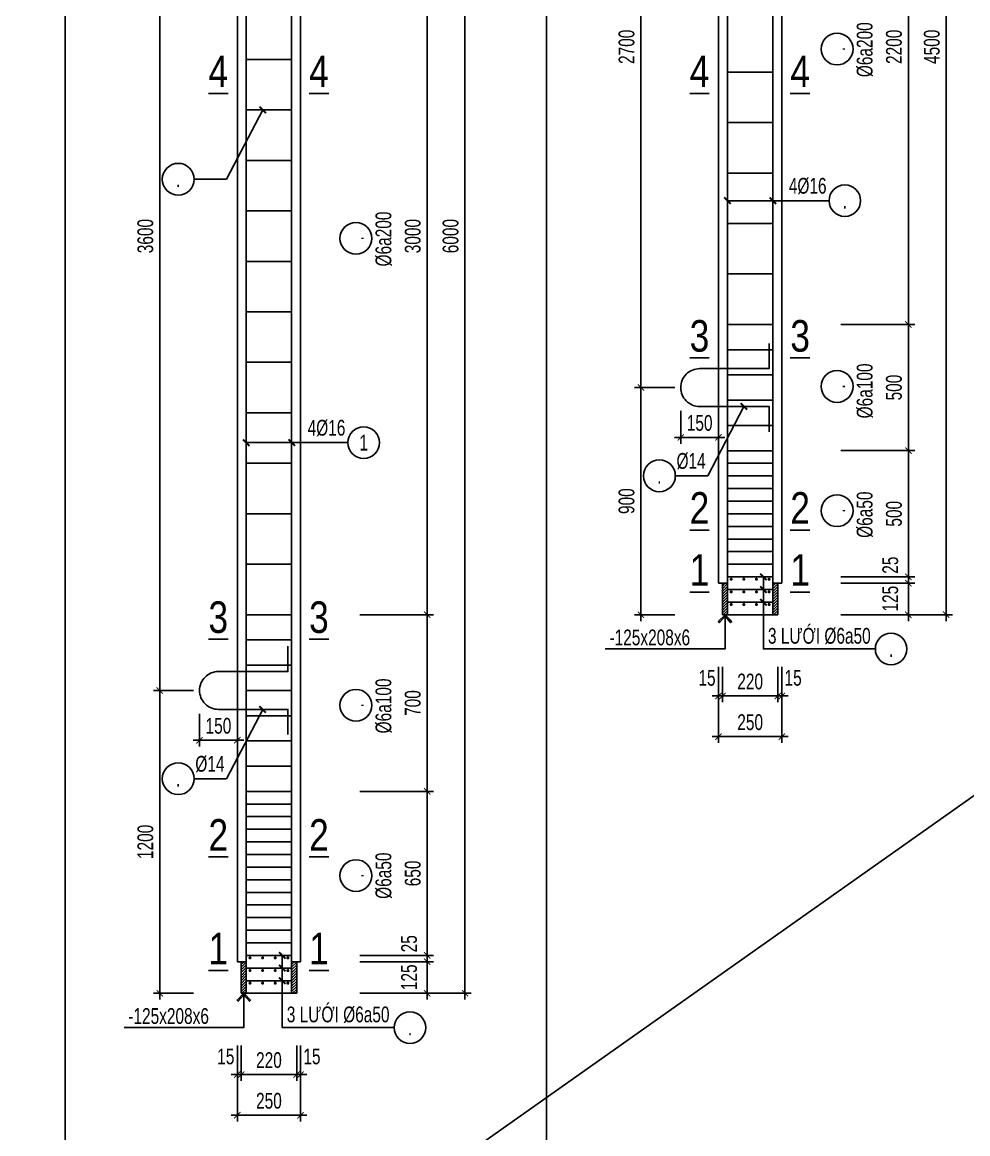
# Model space of a CAD drawing. Extents: x -24357 to 91799, y -17201 to -2351.
# Drawn here: x 8722 to 12468, y -10971 to -6567 of the extents above; entities that cross this region are included whole.
import ezdxf
from ezdxf.enums import TextEntityAlignment as Align

# ---------------------------------------------------------------- set-up
doc = ezdxf.new("R2010")
doc.units = 0
doc.header["$LTSCALE"] = 500
doc.header["$MEASUREMENT"] = 0
doc.header["$PDMODE"] = 3
doc.layers.get('0').update_dxf_attribs({"linetype": 'CONTINUOUS'})
doc.layers.get('DEFPOINTS').update_dxf_attribs({"linetype": 'CONTINUOUS'})
for name, color, linetype in [('CDC.02.DIM', 1, 'CONTINUOUS'), ('CDC.03.BORDER', 3, 'CONTINUOUS'), ('CDC.05.STEEL', 4, 'CONTINUOUS'), ('CDC.06.TEXT', 2, 'CONTINUOUS'), ('CDC.10.HATCH', 251, 'CONTINUOUS'), ('CDC.11.NOTE', 8, 'CONTINUOUS'), ('CDC.15.NOPLOT', 87, 'CONTINUOUS')]:
    doc.layers.add(name, color=color, linetype=linetype)
doc.layers.add('KCS_Plotter', color=11, linetype='CONTINUOUS', plot=False)
doc.styles.add('ARIAL', font='arial.ttf', dxfattribs={"width": 0.7})
doc.dimstyles.new('DIM25', dxfattribs={"dimscale": 25, "dimtxt": 2.5, "dimasz": 1, "dimexe": 1, "dimexo": 0, "dimgap": 1, "dimtad": 1, "dimdec": 0, "dimzin": 0, "dimdsep": 46, "dimtxsty": 'ARIAL', "dimblk": 'ARCHTICK', "dimcen": 0, "dimdle": 1, "dimclrd": 1, "dimclre": 1, "dimclrt": 2, "dimadec": 0, "dimazin": 0, "dimtfac": 1, "dimtdec": 0, "dimtix": 1, "dimtmove": 2, "dimatfit": 3, "dimldrblk": 'ARCHTICK', "dimfxl": 1, "dimtolj": 1, "dimtzin": 0, "dimarcsym": 0})

# ---------------------------------------------------------------- blocks, each defined once
blk = doc.blocks.new('_ArchTick')
at = {"color": 0, "linetype": 'ByBlock', "const_width": 0.15}
blk.add_lwpolyline([(-0.5, -0.5), (0.5, 0.5)], dxfattribs=at)
blk = doc.blocks.new('*D131')
at = {"layer": 'CDC.02.DIM', "color": 1, "lineweight": -2, "transparency": 16777216}
for p, q in [((10059.2, -10289.2), (10351.4, -10289.2)), ((10326.4, -10264.2), (10326.4, -10439.2)), ((10059.2, -10414.2), (10351.4, -10414.2))]:
    blk.add_line(p, q, dxfattribs=at)
at = {"layer": 'DEFPOINTS', "color": 0, "transparency": 16777216}
for p in [(10059.2, -10289.2), (10059.2, -10414.2), (10326.4, -10414.2)]:
    blk.add_point(p, dxfattribs=at)
at = {"layer": 'CDC.02.DIM', "color": 1, "lineweight": -2, "transparency": 16777216, "xscale": 25, "yscale": 25, "zscale": 25}
for p, rotation in [((10326.4, -10289.2), 90), ((10326.4, -10414.2), 270)]:
    blk.add_blockref('_ArchTick', p, dxfattribs=dict(at, rotation=rotation))
at = {"layer": 'CDC.02.DIM', "color": 2, "transparency": 16777216, "insert": (10254.9, -10350.7), "char_height": 62.5, "attachment_point": 5, "rotation": 90, "style": 'ARIAL'}
blk.add_mtext('\\A1;125', dxfattribs=at)
blk = doc.blocks.new('*D132')
at = {"layer": 'CDC.02.DIM', "color": 1, "lineweight": -2, "transparency": 16777216}
for p, q in [((10326.4, -5889.2), (10326.4, -8939.2)), ((10059.2, -5914.2), (10351.4, -5914.2)), ((10059.2, -8914.2), (10351.4, -8914.2))]:
    blk.add_line(p, q, dxfattribs=at)
at = {"layer": 'DEFPOINTS', "color": 0, "transparency": 16777216}
for p in [(10059.2, -5914.2), (10059.2, -8914.2), (10326.4, -8914.2)]:
    blk.add_point(p, dxfattribs=at)
at = {"layer": 'CDC.02.DIM', "color": 1, "lineweight": -2, "transparency": 16777216, "xscale": 25, "yscale": 25, "zscale": 25}
for p, rotation in [((10326.4, -5914.2), 90), ((10326.4, -8914.2), 270)]:
    blk.add_blockref('_ArchTick', p, dxfattribs=dict(at, rotation=rotation))
at = {"layer": 'CDC.02.DIM', "color": 2, "transparency": 16777216, "insert": (10269.5, -7414.2), "char_height": 62.5, "attachment_point": 5, "rotation": 90, "style": 'ARIAL'}
blk.add_mtext('\\A1;3000', dxfattribs=at)
blk = doc.blocks.new('*D133')
at = {"layer": 'CDC.02.DIM', "color": 1, "lineweight": -2, "transparency": 16777216}
for p, q in [((10476.3, -4389.2), (10476.3, -10439.2)), ((10059.2, -4414.2), (10501.3, -4414.2)), ((10059.2, -10414.2), (10501.3, -10414.2))]:
    blk.add_line(p, q, dxfattribs=at)
at = {"layer": 'DEFPOINTS', "color": 0, "transparency": 16777216}
for p in [(10059.2, -4414.2), (10059.2, -10414.2), (10476.3, -10414.2)]:
    blk.add_point(p, dxfattribs=at)
at = {"layer": 'CDC.02.DIM', "color": 1, "lineweight": -2, "transparency": 16777216, "xscale": 25, "yscale": 25, "zscale": 25}
for p, rotation in [((10476.3, -4414.2), 90), ((10476.3, -10414.2), 270)]:
    blk.add_blockref('_ArchTick', p, dxfattribs=dict(at, rotation=rotation))
at = {"layer": 'CDC.02.DIM', "color": 2, "transparency": 16777216, "insert": (10419.4, -7414.2), "char_height": 62.5, "attachment_point": 5, "rotation": 90, "style": 'ARIAL'}
blk.add_mtext('\\A1;6000', dxfattribs=at)
blk = doc.blocks.new('*D134')
at = {"layer": 'CDC.02.DIM', "color": 1, "lineweight": -2, "transparency": 16777216}
for p, q in [((9574.6, -10620.3), (9574.6, -10761.1)), ((9589.6, -10620.3), (9589.6, -10761.1)), ((9574.6, -10736.1), (9549.6, -10736.1)), ((9574.6, -10736.1), (9589.6, -10736.1)), ((9589.6, -10736.1), (9614.6, -10736.1))]:
    blk.add_line(p, q, dxfattribs=at)
at = {"layer": 'DEFPOINTS', "color": 0, "transparency": 16777216}
for p in [(9574.6, -10620.3), (9589.6, -10620.3), (9589.6, -10736.1)]:
    blk.add_point(p, dxfattribs=at)
at = {"layer": 'CDC.02.DIM', "color": 1, "lineweight": -2, "transparency": 16777216, "xscale": 25, "yscale": 25, "zscale": 25}
blk.add_blockref('_ArchTick', (9574.6, -10736.1), dxfattribs=at)
at = {"layer": 'CDC.02.DIM', "color": 1, "lineweight": -2, "transparency": 16777216, "xscale": 25, "yscale": 25, "zscale": 25, "rotation": 180}
blk.add_blockref('_ArchTick', (9589.6, -10736.1), dxfattribs=at)
at = {"layer": 'CDC.02.DIM', "color": 2, "transparency": 16777216, "insert": (9528.8, -10664.6), "char_height": 62.5, "attachment_point": 5, "style": 'ARIAL'}
blk.add_mtext('\\A1;15', dxfattribs=at)
blk = doc.blocks.new('*D135')
at = {"layer": 'CDC.02.DIM', "color": 1, "lineweight": -2, "transparency": 16777216}
for p, q in [((9589.6, -10620.3), (9589.6, -10761.1)), ((9809.6, -10620.3), (9809.6, -10761.1)), ((9564.6, -10736.1), (9834.6, -10736.1))]:
    blk.add_line(p, q, dxfattribs=at)
at = {"layer": 'DEFPOINTS', "color": 0, "transparency": 16777216}
for p in [(9589.6, -10620.3), (9809.6, -10620.3), (9809.6, -10736.1)]:
    blk.add_point(p, dxfattribs=at)
at = {"layer": 'CDC.02.DIM', "color": 1, "lineweight": -2, "transparency": 16777216, "xscale": 25, "yscale": 25, "zscale": 25, "rotation": 180}
blk.add_blockref('_ArchTick', (9589.6, -10736.1), dxfattribs=at)
at = {"layer": 'CDC.02.DIM', "color": 1, "lineweight": -2, "transparency": 16777216, "xscale": 25, "yscale": 25, "zscale": 25}
blk.add_blockref('_ArchTick', (9809.6, -10736.1), dxfattribs=at)
at = {"layer": 'CDC.02.DIM', "color": 2, "transparency": 16777216, "insert": (9699.6, -10679.2), "char_height": 62.5, "attachment_point": 5, "style": 'ARIAL'}
blk.add_mtext('\\A1;220', dxfattribs=at)
blk = doc.blocks.new('*D136')
at = {"layer": 'CDC.02.DIM', "color": 1, "lineweight": -2, "transparency": 16777216}
for p, q in [((9809.6, -10620.3), (9809.6, -10761.1)), ((9824.6, -10620.3), (9824.6, -10761.1)), ((9809.6, -10736.1), (9784.6, -10736.1)), ((9809.6, -10736.1), (9824.6, -10736.1)), ((9824.6, -10736.1), (9849.6, -10736.1))]:
    blk.add_line(p, q, dxfattribs=at)
at = {"layer": 'DEFPOINTS', "color": 0, "transparency": 16777216}
for p in [(9809.6, -10620.3), (9824.6, -10620.3), (9824.6, -10736.1)]:
    blk.add_point(p, dxfattribs=at)
at = {"layer": 'CDC.02.DIM', "color": 1, "lineweight": -2, "transparency": 16777216, "xscale": 25, "yscale": 25, "zscale": 25}
blk.add_blockref('_ArchTick', (9809.6, -10736.1), dxfattribs=at)
at = {"layer": 'CDC.02.DIM', "color": 1, "lineweight": -2, "transparency": 16777216, "xscale": 25, "yscale": 25, "zscale": 25, "rotation": 180}
blk.add_blockref('_ArchTick', (9824.6, -10736.1), dxfattribs=at)
at = {"layer": 'CDC.02.DIM', "color": 2, "transparency": 16777216, "insert": (9869.9, -10664.6), "char_height": 62.5, "attachment_point": 5, "style": 'ARIAL'}
blk.add_mtext('\\A1;15', dxfattribs=at)
blk = doc.blocks.new('*D137')
at = {"layer": 'CDC.02.DIM', "color": 1, "lineweight": -2, "transparency": 16777216}
for p, q in [((9574.6, -10620.3), (9574.6, -10922.3)), ((9824.6, -10620.3), (9824.6, -10922.3)), ((9549.6, -10897.3), (9849.6, -10897.3))]:
    blk.add_line(p, q, dxfattribs=at)
at = {"layer": 'DEFPOINTS', "color": 0, "transparency": 16777216}
for p in [(9574.6, -10620.3), (9824.6, -10620.3), (9824.6, -10897.3)]:
    blk.add_point(p, dxfattribs=at)
at = {"layer": 'CDC.02.DIM', "color": 1, "lineweight": -2, "transparency": 16777216, "xscale": 25, "yscale": 25, "zscale": 25, "rotation": 180}
blk.add_blockref('_ArchTick', (9574.6, -10897.3), dxfattribs=at)
at = {"layer": 'CDC.02.DIM', "color": 1, "lineweight": -2, "transparency": 16777216, "xscale": 25, "yscale": 25, "zscale": 25}
blk.add_blockref('_ArchTick', (9824.6, -10897.3), dxfattribs=at)
at = {"layer": 'CDC.02.DIM', "color": 2, "transparency": 16777216, "insert": (9699.6, -10840.3), "char_height": 62.5, "attachment_point": 5, "style": 'ARIAL'}
blk.add_mtext('\\A1;250', dxfattribs=at)
blk = doc.blocks.new('*D139')
at = {"layer": 'CDC.02.DIM', "color": 1, "lineweight": -2, "transparency": 16777216}
for p, q in [((9267.1, -5589.2), (9267.1, -9239.2)), ((9401.3, -5614.2), (9242.1, -5614.2)), ((9401.3, -9214.2), (9242.1, -9214.2))]:
    blk.add_line(p, q, dxfattribs=at)
at = {"layer": 'DEFPOINTS', "color": 0, "transparency": 16777216}
for p in [(9401.3, -5614.2), (9267.1, -9214.2), (9401.3, -9214.2)]:
    blk.add_point(p, dxfattribs=at)
at = {"layer": 'CDC.02.DIM', "color": 1, "lineweight": -2, "transparency": 16777216, "xscale": 25, "yscale": 25, "zscale": 25}
for p, rotation in [((9267.1, -5614.2), 90), ((9267.1, -9214.2), 270)]:
    blk.add_blockref('_ArchTick', p, dxfattribs=dict(at, rotation=rotation))
at = {"layer": 'CDC.02.DIM', "color": 2, "transparency": 16777216, "insert": (9210.2, -7414.2), "char_height": 62.5, "attachment_point": 5, "rotation": 90, "style": 'ARIAL'}
blk.add_mtext('\\A1;3600', dxfattribs=at)
blk = doc.blocks.new('*D140')
at = {"layer": 'CDC.02.DIM', "color": 1, "lineweight": -2, "transparency": 16777216}
for p, q in [((9267.1, -9189.2), (9267.1, -10439.2)), ((9401.3, -9214.2), (9242.1, -9214.2)), ((9401.3, -10414.2), (9242.1, -10414.2))]:
    blk.add_line(p, q, dxfattribs=at)
at = {"layer": 'DEFPOINTS', "color": 0, "transparency": 16777216}
for p in [(9401.3, -9214.2), (9267.1, -10414.2), (9401.3, -10414.2)]:
    blk.add_point(p, dxfattribs=at)
at = {"layer": 'CDC.02.DIM', "color": 1, "lineweight": -2, "transparency": 16777216, "xscale": 25, "yscale": 25, "zscale": 25}
for p, rotation in [((9267.1, -9214.2), 90), ((9267.1, -10414.2), 270)]:
    blk.add_blockref('_ArchTick', p, dxfattribs=dict(at, rotation=rotation))
at = {"layer": 'CDC.02.DIM', "color": 2, "transparency": 16777216, "insert": (9210.2, -9814.2), "char_height": 62.5, "attachment_point": 5, "rotation": 90, "style": 'ARIAL'}
blk.add_mtext('\\A1;1200', dxfattribs=at)
blk = doc.blocks.new('*D141')
at = {"layer": 'CDC.02.DIM', "color": 1, "lineweight": -2, "transparency": 16777216}
for p, q in [((10326.4, -10289.2), (10326.4, -9589.2)), ((10059.2, -9614.2), (10351.4, -9614.2)), ((10059.2, -10264.2), (10351.4, -10264.2))]:
    blk.add_line(p, q, dxfattribs=at)
at = {"layer": 'DEFPOINTS', "color": 0, "transparency": 16777216}
for p in [(10059.2, -9614.2), (10326.4, -9614.2), (10059.2, -10264.2)]:
    blk.add_point(p, dxfattribs=at)
at = {"layer": 'CDC.02.DIM', "color": 1, "lineweight": -2, "transparency": 16777216, "xscale": 25, "yscale": 25, "zscale": 25}
for p, rotation in [((10326.4, -9614.2), 90), ((10326.4, -10264.2), 270)]:
    blk.add_blockref('_ArchTick', p, dxfattribs=dict(at, rotation=rotation))
at = {"layer": 'CDC.02.DIM', "color": 2, "transparency": 16777216, "insert": (10269.5, -9939.2), "char_height": 62.5, "attachment_point": 5, "rotation": 90, "style": 'ARIAL'}
blk.add_mtext('\\A1;650', dxfattribs=at)
blk = doc.blocks.new('*D142')
at = {"layer": 'CDC.02.DIM', "color": 1, "lineweight": -2, "transparency": 16777216}
for p, q in [((10326.4, -9639.2), (10326.4, -8889.2)), ((10059.2, -8914.2), (10351.4, -8914.2)), ((10059.2, -9614.2), (10351.4, -9614.2))]:
    blk.add_line(p, q, dxfattribs=at)
at = {"layer": 'DEFPOINTS', "color": 0, "transparency": 16777216}
for p in [(10059.2, -8914.2), (10326.4, -8914.2), (10059.2, -9614.2)]:
    blk.add_point(p, dxfattribs=at)
at = {"layer": 'CDC.02.DIM', "color": 1, "lineweight": -2, "transparency": 16777216, "xscale": 25, "yscale": 25, "zscale": 25}
for p, rotation in [((10326.4, -8914.2), 90), ((10326.4, -9614.2), 270)]:
    blk.add_blockref('_ArchTick', p, dxfattribs=dict(at, rotation=rotation))
at = {"layer": 'CDC.02.DIM', "color": 2, "transparency": 16777216, "insert": (10269.5, -9264.2), "char_height": 62.5, "attachment_point": 5, "rotation": 90, "style": 'ARIAL'}
blk.add_mtext('\\A1;700', dxfattribs=at)
blk = doc.blocks.new('*D143')
at = {"layer": 'CDC.02.DIM', "color": 1, "lineweight": -2, "transparency": 16777216}
for p, q in [((10326.4, -10264.2), (10326.4, -10239.2)), ((10059.2, -10264.2), (10351.4, -10264.2)), ((10059.2, -10289.2), (10351.4, -10289.2)), ((10326.4, -10289.2), (10326.4, -10264.2)), ((10326.4, -10289.2), (10326.4, -10314.2))]:
    blk.add_line(p, q, dxfattribs=at)
at = {"layer": 'DEFPOINTS', "color": 0, "transparency": 16777216}
for p in [(10059.2, -10264.2), (10059.2, -10289.2), (10326.4, -10264.2)]:
    blk.add_point(p, dxfattribs=at)
at = {"layer": 'CDC.02.DIM', "color": 1, "lineweight": -2, "transparency": 16777216, "xscale": 25, "yscale": 25, "zscale": 25}
for p, rotation in [((10326.4, -10264.2), 270), ((10326.4, -10289.2), 90)]:
    blk.add_blockref('_ArchTick', p, dxfattribs=dict(at, rotation=rotation))
at = {"layer": 'CDC.02.DIM', "color": 2, "transparency": 16777216, "insert": (10254.9, -10217.9), "char_height": 62.5, "attachment_point": 5, "rotation": 90, "style": 'ARIAL'}
blk.add_mtext('\\A1;25', dxfattribs=at)
blk = doc.blocks.new('*D161')
at = {"layer": 'CDC.02.DIM', "color": 1, "lineweight": -2, "transparency": 16777216}
for p, q in [((11965.4, -8789.2), (12257.7, -8789.2)), ((12232.7, -8764.2), (12232.7, -8939.2)), ((11965.4, -8914.2), (12257.7, -8914.2))]:
    blk.add_line(p, q, dxfattribs=at)
at = {"layer": 'DEFPOINTS', "color": 0, "transparency": 16777216}
for p in [(11965.4, -8789.2), (11965.4, -8914.2), (12232.7, -8914.2)]:
    blk.add_point(p, dxfattribs=at)
at = {"layer": 'CDC.02.DIM', "color": 1, "lineweight": -2, "transparency": 16777216, "xscale": 25, "yscale": 25, "zscale": 25}
for p, rotation in [((12232.7, -8789.2), 90), ((12232.7, -8914.2), 270)]:
    blk.add_blockref('_ArchTick', p, dxfattribs=dict(at, rotation=rotation))
at = {"layer": 'CDC.02.DIM', "color": 2, "transparency": 16777216, "insert": (12161.2, -8850.7), "char_height": 62.5, "attachment_point": 5, "rotation": 90, "style": 'ARIAL'}
blk.add_mtext('\\A1;125', dxfattribs=at)
blk = doc.blocks.new('*D162')
at = {"layer": 'CDC.02.DIM', "color": 1, "lineweight": -2, "transparency": 16777216}
for p, q in [((12232.7, -5539.2), (12232.7, -7789.2)), ((11965.4, -5564.2), (12257.7, -5564.2)), ((11965.4, -7764.2), (12257.7, -7764.2))]:
    blk.add_line(p, q, dxfattribs=at)
at = {"layer": 'DEFPOINTS', "color": 0, "transparency": 16777216}
for p in [(11965.4, -5564.2), (11965.4, -7764.2), (12232.7, -7764.2)]:
    blk.add_point(p, dxfattribs=at)
at = {"layer": 'CDC.02.DIM', "color": 1, "lineweight": -2, "transparency": 16777216, "xscale": 25, "yscale": 25, "zscale": 25}
for p, rotation in [((12232.7, -5564.2), 90), ((12232.7, -7764.2), 270)]:
    blk.add_blockref('_ArchTick', p, dxfattribs=dict(at, rotation=rotation))
at = {"layer": 'CDC.02.DIM', "color": 2, "transparency": 16777216, "insert": (12175.7, -6664.2), "char_height": 62.5, "attachment_point": 5, "rotation": 90, "style": 'ARIAL'}
blk.add_mtext('\\A1;2200', dxfattribs=at)
blk = doc.blocks.new('*D163')
at = {"layer": 'CDC.02.DIM', "color": 1, "lineweight": -2, "transparency": 16777216}
for p, q in [((12382.6, -4389.2), (12382.6, -8939.2)), ((11965.4, -4414.2), (12407.6, -4414.2)), ((11965.4, -8914.2), (12407.6, -8914.2))]:
    blk.add_line(p, q, dxfattribs=at)
at = {"layer": 'DEFPOINTS', "color": 0, "transparency": 16777216}
for p in [(11965.4, -4414.2), (11965.4, -8914.2), (12382.6, -8914.2)]:
    blk.add_point(p, dxfattribs=at)
at = {"layer": 'CDC.02.DIM', "color": 1, "lineweight": -2, "transparency": 16777216, "xscale": 25, "yscale": 25, "zscale": 25}
for p, rotation in [((12382.6, -4414.2), 90), ((12382.6, -8914.2), 270)]:
    blk.add_blockref('_ArchTick', p, dxfattribs=dict(at, rotation=rotation))
at = {"layer": 'CDC.02.DIM', "color": 2, "transparency": 16777216, "insert": (12325.7, -6664.2), "char_height": 62.5, "attachment_point": 5, "rotation": 90, "style": 'ARIAL'}
blk.add_mtext('\\A1;4500', dxfattribs=at)
blk = doc.blocks.new('*D164')
at = {"layer": 'CDC.02.DIM', "color": 1, "lineweight": -2, "transparency": 16777216}
for p, q in [((11480.9, -9120.3), (11480.9, -9261.1)), ((11495.9, -9120.3), (11495.9, -9261.1)), ((11480.9, -9236.1), (11455.9, -9236.1)), ((11480.9, -9236.1), (11495.9, -9236.1)), ((11495.9, -9236.1), (11520.9, -9236.1))]:
    blk.add_line(p, q, dxfattribs=at)
at = {"layer": 'DEFPOINTS', "color": 0, "transparency": 16777216}
for p in [(11480.9, -9120.3), (11495.9, -9120.3), (11495.9, -9236.1)]:
    blk.add_point(p, dxfattribs=at)
at = {"layer": 'CDC.02.DIM', "color": 1, "lineweight": -2, "transparency": 16777216, "xscale": 25, "yscale": 25, "zscale": 25}
blk.add_blockref('_ArchTick', (11480.9, -9236.1), dxfattribs=at)
at = {"layer": 'CDC.02.DIM', "color": 1, "lineweight": -2, "transparency": 16777216, "xscale": 25, "yscale": 25, "zscale": 25, "rotation": 180}
blk.add_blockref('_ArchTick', (11495.9, -9236.1), dxfattribs=at)
at = {"layer": 'CDC.02.DIM', "color": 2, "transparency": 16777216, "insert": (11435, -9164.6), "char_height": 62.5, "attachment_point": 5, "style": 'ARIAL'}
blk.add_mtext('\\A1;15', dxfattribs=at)
blk = doc.blocks.new('*D165')
at = {"layer": 'CDC.02.DIM', "color": 1, "lineweight": -2, "transparency": 16777216}
for p, q in [((11495.9, -9120.3), (11495.9, -9261.1)), ((11715.9, -9120.3), (11715.9, -9261.1)), ((11470.9, -9236.1), (11740.9, -9236.1))]:
    blk.add_line(p, q, dxfattribs=at)
at = {"layer": 'DEFPOINTS', "color": 0, "transparency": 16777216}
for p in [(11495.9, -9120.3), (11715.9, -9120.3), (11715.9, -9236.1)]:
    blk.add_point(p, dxfattribs=at)
at = {"layer": 'CDC.02.DIM', "color": 1, "lineweight": -2, "transparency": 16777216, "xscale": 25, "yscale": 25, "zscale": 25, "rotation": 180}
blk.add_blockref('_ArchTick', (11495.9, -9236.1), dxfattribs=at)
at = {"layer": 'CDC.02.DIM', "color": 1, "lineweight": -2, "transparency": 16777216, "xscale": 25, "yscale": 25, "zscale": 25}
blk.add_blockref('_ArchTick', (11715.9, -9236.1), dxfattribs=at)
at = {"layer": 'CDC.02.DIM', "color": 2, "transparency": 16777216, "insert": (11605.9, -9179.2), "char_height": 62.5, "attachment_point": 5, "style": 'ARIAL'}
blk.add_mtext('\\A1;220', dxfattribs=at)
blk = doc.blocks.new('*D166')
at = {"layer": 'CDC.02.DIM', "color": 1, "lineweight": -2, "transparency": 16777216}
for p, q in [((11715.9, -9120.3), (11715.9, -9261.1)), ((11730.9, -9120.3), (11730.9, -9261.1)), ((11715.9, -9236.1), (11690.9, -9236.1)), ((11715.9, -9236.1), (11730.9, -9236.1)), ((11730.9, -9236.1), (11755.9, -9236.1))]:
    blk.add_line(p, q, dxfattribs=at)
at = {"layer": 'DEFPOINTS', "color": 0, "transparency": 16777216}
for p in [(11715.9, -9120.3), (11730.9, -9120.3), (11730.9, -9236.1)]:
    blk.add_point(p, dxfattribs=at)
at = {"layer": 'CDC.02.DIM', "color": 1, "lineweight": -2, "transparency": 16777216, "xscale": 25, "yscale": 25, "zscale": 25}
blk.add_blockref('_ArchTick', (11715.9, -9236.1), dxfattribs=at)
at = {"layer": 'CDC.02.DIM', "color": 1, "lineweight": -2, "transparency": 16777216, "xscale": 25, "yscale": 25, "zscale": 25, "rotation": 180}
blk.add_blockref('_ArchTick', (11730.9, -9236.1), dxfattribs=at)
at = {"layer": 'CDC.02.DIM', "color": 2, "transparency": 16777216, "insert": (11776.1, -9164.6), "char_height": 62.5, "attachment_point": 5, "style": 'ARIAL'}
blk.add_mtext('\\A1;15', dxfattribs=at)
blk = doc.blocks.new('*D167')
at = {"layer": 'CDC.02.DIM', "color": 1, "lineweight": -2, "transparency": 16777216}
for p, q in [((11480.9, -9120.3), (11480.9, -9422.3)), ((11730.9, -9120.3), (11730.9, -9422.3)), ((11455.9, -9397.3), (11755.9, -9397.3))]:
    blk.add_line(p, q, dxfattribs=at)
at = {"layer": 'DEFPOINTS', "color": 0, "transparency": 16777216}
for p in [(11480.9, -9120.3), (11730.9, -9120.3), (11730.9, -9397.3)]:
    blk.add_point(p, dxfattribs=at)
at = {"layer": 'CDC.02.DIM', "color": 1, "lineweight": -2, "transparency": 16777216, "xscale": 25, "yscale": 25, "zscale": 25, "rotation": 180}
blk.add_blockref('_ArchTick', (11480.9, -9397.3), dxfattribs=at)
at = {"layer": 'CDC.02.DIM', "color": 1, "lineweight": -2, "transparency": 16777216, "xscale": 25, "yscale": 25, "zscale": 25}
blk.add_blockref('_ArchTick', (11730.9, -9397.3), dxfattribs=at)
at = {"layer": 'CDC.02.DIM', "color": 2, "transparency": 16777216, "insert": (11605.9, -9340.3), "char_height": 62.5, "attachment_point": 5, "style": 'ARIAL'}
blk.add_mtext('\\A1;250', dxfattribs=at)
blk = doc.blocks.new('*D169')
at = {"layer": 'CDC.02.DIM', "color": 1, "lineweight": -2, "transparency": 16777216}
for p, q in [((11307.5, -5314.2), (11148.3, -5314.2)), ((11173.3, -5289.2), (11173.3, -8039.2)), ((11307.5, -8014.2), (11148.3, -8014.2))]:
    blk.add_line(p, q, dxfattribs=at)
at = {"layer": 'DEFPOINTS', "color": 0, "transparency": 16777216}
for p in [(11307.5, -5314.2), (11173.3, -8014.2), (11307.5, -8014.2)]:
    blk.add_point(p, dxfattribs=at)
at = {"layer": 'CDC.02.DIM', "color": 1, "lineweight": -2, "transparency": 16777216, "xscale": 25, "yscale": 25, "zscale": 25}
for p, rotation in [((11173.3, -5314.2), 90), ((11173.3, -8014.2), 270)]:
    blk.add_blockref('_ArchTick', p, dxfattribs=dict(at, rotation=rotation))
at = {"layer": 'CDC.02.DIM', "color": 2, "transparency": 16777216, "insert": (11116.4, -6664.2), "char_height": 62.5, "attachment_point": 5, "rotation": 90, "style": 'ARIAL'}
blk.add_mtext('\\A1;2700', dxfattribs=at)
blk = doc.blocks.new('*D170')
at = {"layer": 'CDC.02.DIM', "color": 1, "lineweight": -2, "transparency": 16777216}
for p, q in [((11307.5, -8014.2), (11148.3, -8014.2)), ((11173.3, -7989.2), (11173.3, -8939.2)), ((11307.5, -8914.2), (11148.3, -8914.2))]:
    blk.add_line(p, q, dxfattribs=at)
at = {"layer": 'DEFPOINTS', "color": 0, "transparency": 16777216}
for p in [(11307.5, -8014.2), (11173.3, -8914.2), (11307.5, -8914.2)]:
    blk.add_point(p, dxfattribs=at)
at = {"layer": 'CDC.02.DIM', "color": 1, "lineweight": -2, "transparency": 16777216, "xscale": 25, "yscale": 25, "zscale": 25}
for p, rotation in [((11173.3, -8014.2), 90), ((11173.3, -8914.2), 270)]:
    blk.add_blockref('_ArchTick', p, dxfattribs=dict(at, rotation=rotation))
at = {"layer": 'CDC.02.DIM', "color": 2, "transparency": 16777216, "insert": (11116.4, -8464.2), "char_height": 62.5, "attachment_point": 5, "rotation": 90, "style": 'ARIAL'}
blk.add_mtext('\\A1;900', dxfattribs=at)
blk = doc.blocks.new('*D156')
at = {"layer": 'CDC.02.DIM', "color": 1, "lineweight": -2, "transparency": 16777216}
for p, q in [((12232.7, -8764.2), (12232.7, -8739.2)), ((11965.4, -8764.2), (12257.7, -8764.2)), ((11965.4, -8789.2), (12257.7, -8789.2)), ((12232.7, -8789.2), (12232.7, -8764.2)), ((12232.7, -8789.2), (12232.7, -8814.2))]:
    blk.add_line(p, q, dxfattribs=at)
at = {"layer": 'DEFPOINTS', "color": 0, "transparency": 16777216}
for p in [(11965.4, -8764.2), (11965.4, -8789.2), (12232.7, -8764.2)]:
    blk.add_point(p, dxfattribs=at)
at = {"layer": 'CDC.02.DIM', "color": 1, "lineweight": -2, "transparency": 16777216, "xscale": 25, "yscale": 25, "zscale": 25}
for p, rotation in [((12232.7, -8764.2), 270), ((12232.7, -8789.2), 90)]:
    blk.add_blockref('_ArchTick', p, dxfattribs=dict(at, rotation=rotation))
at = {"layer": 'CDC.02.DIM', "color": 2, "transparency": 16777216, "insert": (12161.2, -8717.9), "char_height": 62.5, "attachment_point": 5, "rotation": 90, "style": 'ARIAL'}
blk.add_mtext('\\A1;25', dxfattribs=at)
blk = doc.blocks.new('*D171')
at = {"layer": 'CDC.02.DIM', "color": 1, "lineweight": -2, "transparency": 16777216}
for p, q in [((11965.4, -8264.2), (12257.7, -8264.2)), ((12232.7, -8789.2), (12232.7, -8239.2)), ((11965.4, -8764.2), (12257.7, -8764.2))]:
    blk.add_line(p, q, dxfattribs=at)
at = {"layer": 'DEFPOINTS', "color": 0, "transparency": 16777216}
for p in [(11965.4, -8264.2), (12232.7, -8264.2), (11965.4, -8764.2)]:
    blk.add_point(p, dxfattribs=at)
at = {"layer": 'CDC.02.DIM', "color": 1, "lineweight": -2, "transparency": 16777216, "xscale": 25, "yscale": 25, "zscale": 25}
for p, rotation in [((12232.7, -8264.2), 90), ((12232.7, -8764.2), 270)]:
    blk.add_blockref('_ArchTick', p, dxfattribs=dict(at, rotation=rotation))
at = {"layer": 'CDC.02.DIM', "color": 2, "transparency": 16777216, "insert": (12175.7, -8514.2), "char_height": 62.5, "attachment_point": 5, "rotation": 90, "style": 'ARIAL'}
blk.add_mtext('\\A1;500', dxfattribs=at)
blk = doc.blocks.new('*D172')
at = {"layer": 'CDC.02.DIM', "color": 1, "lineweight": -2, "transparency": 16777216}
for p, q in [((12232.7, -8289.2), (12232.7, -7739.2)), ((11965.4, -7764.2), (12257.7, -7764.2)), ((11965.4, -8264.2), (12257.7, -8264.2))]:
    blk.add_line(p, q, dxfattribs=at)
at = {"layer": 'DEFPOINTS', "color": 0, "transparency": 16777216}
for p in [(11965.4, -7764.2), (12232.7, -7764.2), (11965.4, -8264.2)]:
    blk.add_point(p, dxfattribs=at)
at = {"layer": 'CDC.02.DIM', "color": 1, "lineweight": -2, "transparency": 16777216, "xscale": 25, "yscale": 25, "zscale": 25}
for p, rotation in [((12232.7, -7764.2), 90), ((12232.7, -8264.2), 270)]:
    blk.add_blockref('_ArchTick', p, dxfattribs=dict(at, rotation=rotation))
at = {"layer": 'CDC.02.DIM', "color": 2, "transparency": 16777216, "insert": (12175.7, -8014.2), "char_height": 62.5, "attachment_point": 5, "rotation": 90, "style": 'ARIAL'}
blk.add_mtext('\\A1;500', dxfattribs=at)
blk = doc.blocks.new('*D629')
at = {"layer": 'CDC.15.NOPLOT', "color": 1, "lineweight": -2, "transparency": 16777216}
for p, q in [((11330.9, -8106.4), (11330.9, -8236.6)), ((11480.9, -8106.4), (11480.9, -8236.6)), ((11505.9, -8211.6), (11305.9, -8211.6))]:
    blk.add_line(p, q, dxfattribs=at)
at = {"layer": 'DEFPOINTS', "color": 0, "transparency": 16777216}
for p in [(11330.9, -8106.4), (11480.9, -8106.4), (11330.9, -8211.6)]:
    blk.add_point(p, dxfattribs=at)
at = {"layer": 'CDC.15.NOPLOT', "color": 1, "lineweight": -2, "transparency": 16777216, "xscale": 25, "yscale": 25, "zscale": 25, "rotation": 180}
blk.add_blockref('_ArchTick', (11330.9, -8211.6), dxfattribs=at)
at = {"layer": 'CDC.15.NOPLOT', "color": 1, "lineweight": -2, "transparency": 16777216, "xscale": 25, "yscale": 25, "zscale": 25}
blk.add_blockref('_ArchTick', (11480.9, -8211.6), dxfattribs=at)
at = {"layer": 'CDC.15.NOPLOT', "color": 2, "transparency": 16777216, "insert": (11405.9, -8154.7), "char_height": 62.5, "attachment_point": 5, "style": 'ARIAL'}
blk.add_mtext('\\A1;150', dxfattribs=at)
blk = doc.blocks.new('*D633')
at = {"layer": 'CDC.15.NOPLOT', "color": 1, "lineweight": -2, "transparency": 16777216}
for p, q in [((9424.6, -9306.4), (9424.6, -9436.6)), ((9574.6, -9306.4), (9574.6, -9436.6)), ((9599.6, -9411.6), (9399.6, -9411.6))]:
    blk.add_line(p, q, dxfattribs=at)
at = {"layer": 'DEFPOINTS', "color": 0, "transparency": 16777216}
for p in [(9424.6, -9306.4), (9574.6, -9306.4), (9424.6, -9411.6)]:
    blk.add_point(p, dxfattribs=at)
at = {"layer": 'CDC.15.NOPLOT', "color": 1, "lineweight": -2, "transparency": 16777216, "xscale": 25, "yscale": 25, "zscale": 25, "rotation": 180}
blk.add_blockref('_ArchTick', (9424.6, -9411.6), dxfattribs=at)
at = {"layer": 'CDC.15.NOPLOT', "color": 1, "lineweight": -2, "transparency": 16777216, "xscale": 25, "yscale": 25, "zscale": 25}
blk.add_blockref('_ArchTick', (9574.6, -9411.6), dxfattribs=at)
at = {"layer": 'CDC.15.NOPLOT', "color": 2, "transparency": 16777216, "insert": (9499.6, -9354.7), "char_height": 62.5, "attachment_point": 5, "style": 'ARIAL'}
blk.add_mtext('\\A1;150', dxfattribs=at)

msp = doc.modelspace()

# ---------------------------------------------------------------- hatches: boundary and pattern name
at = {"layer": 'CDC.10.HATCH'}
h = msp.add_hatch(dxfattribs=at)
h.set_pattern_fill('ANSI31', color=256, scale=60, style=0)
h.set_pattern_definition([(45, (-105040.599, -157740.184), (-5.30330086, 5.30330086), [])])
h.paths.add_polyline_path([(11515.86, -8789.24), (11495.86, -8789.24), (11495.86, -8914.24), (11515.86, -8914.24)])
h = msp.add_hatch(dxfattribs=at)
h.set_pattern_fill('ANSI31', color=256, scale=60, style=0)
h.set_pattern_definition([(45, (-105190.599, -157740.184), (-5.30330086, 5.30330086), [])])
h.paths.add_polyline_path([(11715.86, -8789.24), (11695.86, -8789.24), (11695.86, -8914.24), (11715.86, -8914.24)])
h = msp.add_hatch(dxfattribs=at)
h.set_pattern_fill('ANSI31', color=256, scale=60, style=0)
h.set_pattern_definition([(45, (-106946.826, -159240.184), (-5.30330086, 5.30330086), [])])
h.paths.add_polyline_path([(9609.63, -10289.24), (9589.63, -10289.24), (9589.63, -10414.24), (9609.63, -10414.24)])
h = msp.add_hatch(dxfattribs=at)
h.set_pattern_fill('ANSI31', color=256, scale=60, style=0)
h.set_pattern_definition([(45, (-107096.826, -159240.184), (-5.30330086, 5.30330086), [])])
h.paths.add_polyline_path([(9809.63, -10289.24), (9789.63, -10289.24), (9789.63, -10414.24), (9809.63, -10414.24)])

# ---------------------------------------------------------------- linework, layer by layer
at = {"layer": 'CDC.03.BORDER'}
for p, q in [((10798.68, -3598.9), (10798.68, -13550.39)), ((9574.63, -4539.24), (9574.63, -10289.24)), ((9824.63, -4539.24), (9824.63, -10289.24)), ((11480.86, -4539.24), (11480.86, -8789.24)), ((11730.86, -4539.24), (11730.86, -8789.24)), ((11480.86, -8789.24), (11515.86, -8789.24)), ((11495.86, -8914.24), (11495.86, -8789.24)), ((11515.86, -8914.24), (11515.86, -8789.24)), ((11695.86, -8789.24), (11730.86, -8789.24)), ((11695.86, -8914.24), (11695.86, -8789.24)), ((11715.86, -8914.24), (11715.86, -8789.24)), ((11495.86, -8914.24), (11715.86, -8914.24)), ((9574.63, -10289.24), (9609.63, -10289.24)), ((9589.63, -10414.24), (9589.63, -10289.24)), ((9609.63, -10414.24), (9609.63, -10289.24)), ((9789.63, -10289.24), (9824.63, -10289.24)), ((9789.63, -10414.24), (9789.63, -10289.24)), ((9809.63, -10414.24), (9809.63, -10289.24)), ((9589.63, -10414.24), (9809.63, -10414.24))]:
    msp.add_line(p, q, dxfattribs=at)
msp.add_lwpolyline([(8892.45, -3138.9), (14611.14, -3138.9), (14611.14, -13550.39), (8892.45, -13550.39)], close=True, dxfattribs=at)
at = {"layer": 'CDC.05.STEEL'}
for p, q in [((9609.63, -4539.24), (9609.63, -10289.24)), ((9789.63, -4539.24), (9789.63, -10289.24)), ((11515.86, -4539.24), (11515.86, -8789.24)), ((11695.86, -4539.24), (11695.86, -8789.24)), ((9609.63, -6714.24), (9789.63, -6714.24)), ((11515.86, -6764.24), (11695.86, -6764.24)), ((9609.63, -6914.24), (9789.63, -6914.24)), ((11515.86, -6964.24), (11695.86, -6964.24)), ((9609.63, -7114.24), (9789.63, -7114.24)), ((11515.86, -7164.24), (11695.86, -7164.24)), ((9609.63, -7314.24), (9789.63, -7314.24)), ((11515.86, -7364.24), (11695.86, -7364.24)), ((9609.63, -7514.24), (9789.63, -7514.24)), ((11515.86, -7564.24), (11695.86, -7564.24)), ((9609.63, -7714.24), (9789.63, -7714.24)), ((11515.86, -7764.24), (11695.86, -7764.24)), ((11515.86, -7864.24), (11695.86, -7864.24)), ((9609.63, -7914.24), (9789.63, -7914.24)), ((11515.86, -7964.24), (11695.86, -7964.24)), ((11515.86, -8064.24), (11695.86, -8064.24)), ((9609.63, -8114.24), (9789.63, -8114.24)), ((11515.86, -8164.24), (11695.86, -8164.24)), ((11515.86, -8264.24), (11695.86, -8264.24)), ((9609.63, -8314.24), (9789.63, -8314.24)), ((11515.86, -8314.24), (11695.86, -8314.24)), ((11515.86, -8364.24), (11695.86, -8364.24)), ((11515.86, -8414.24), (11695.86, -8414.24)), ((11515.86, -8464.24), (11695.86, -8464.24)), ((9609.63, -8514.24), (9789.63, -8514.24)), ((11515.86, -8514.24), (11695.86, -8514.24)), ((11515.86, -8564.24), (11695.86, -8564.24)), ((11515.86, -8614.24), (11695.86, -8614.24)), ((11515.86, -8664.24), (11695.86, -8664.24)), ((9609.63, -8714.24), (9789.63, -8714.24)), ((11515.86, -8714.24), (11695.86, -8714.24)), ((11515.86, -8764.24), (11695.86, -8764.24)), ((11515.86, -8764.24), (11695.86, -8764.24)), ((11515.86, -8814.24), (11695.86, -8814.24)), ((11515.86, -8864.24), (11695.86, -8864.24)), ((9609.63, -8914.24), (9789.63, -8914.24)), ((9609.63, -9014.24), (9789.63, -9014.24)), ((9609.63, -9114.24), (9789.63, -9114.24)), ((9609.63, -9214.24), (9789.63, -9214.24)), ((9609.63, -9314.24), (9789.63, -9314.24)), ((9609.63, -9414.24), (9789.63, -9414.24)), ((9609.63, -9514.24), (9789.63, -9514.24)), ((9609.63, -9614.24), (9789.63, -9614.24)), ((9609.63, -9664.24), (9789.63, -9664.24)), ((9609.63, -9714.24), (9789.63, -9714.24)), ((9609.63, -9764.24), (9789.63, -9764.24)), ((9609.63, -9814.24), (9789.63, -9814.24)), ((9609.63, -9864.24), (9789.63, -9864.24)), ((9609.63, -9914.24), (9789.63, -9914.24)), ((9609.63, -9964.24), (9789.63, -9964.24)), ((9609.63, -10014.24), (9789.63, -10014.24)), ((9609.63, -10064.24), (9789.63, -10064.24)), ((9609.63, -10114.24), (9789.63, -10114.24)), ((9609.63, -10164.24), (9789.63, -10164.24)), ((9609.63, -10214.24), (9789.63, -10214.24)), ((9609.63, -10264.24), (9789.63, -10264.24)), ((9609.63, -10264.24), (9789.63, -10264.24)), ((9609.63, -10314.24), (9789.63, -10314.24)), ((9609.63, -10364.24), (9789.63, -10364.24))]:
    msp.add_line(p, q, dxfattribs=at)
for points in [[(11680.86, -7839.24), (11680.86, -7939.24), (11405.86, -7939.24, 0.4142136), (11330.86, -8014.24), (11330.86, -8014.24, 0.4142136), (11405.86, -8089.24), (11680.86, -8089.24), (11680.86, -8189.24)], [(9774.63, -9039.24), (9774.63, -9139.24), (9499.63, -9139.24, 0.4142136), (9424.63, -9214.24), (9424.63, -9214.24, 0.4142136), (9499.63, -9289.24), (9774.63, -9289.24), (9774.63, -9389.24)]]:
    msp.add_lwpolyline(points, format="xyb", dxfattribs=at)
at = {"layer": 'CDC.05.STEEL', "const_width": 6}
for points in [[(11530.86, -8776.85, -1), (11530.86, -8770.85, -1)], [(11580.86, -8776.85, -1), (11580.86, -8770.85, -1)], [(11630.86, -8776.85, -1), (11630.86, -8770.85, -1)], [(11680.86, -8776.85, -1), (11680.86, -8770.85, -1)], [(11530.86, -8826.85, -1), (11530.86, -8820.85, -1)], [(11580.86, -8826.85, -1), (11580.86, -8820.85, -1)], [(11630.86, -8826.85, -1), (11630.86, -8820.85, -1)], [(11680.86, -8826.85, -1), (11680.86, -8820.85, -1)], [(11530.86, -8876.85, -1), (11530.86, -8870.85, -1)], [(11580.86, -8876.85, -1), (11580.86, -8870.85, -1)], [(11630.86, -8876.85, -1), (11630.86, -8870.85, -1)], [(11680.86, -8876.85, -1), (11680.86, -8870.85, -1)], [(9624.63, -10276.85, -1), (9624.63, -10270.85, -1)], [(9674.63, -10276.85, -1), (9674.63, -10270.85, -1)], [(9724.63, -10276.85, -1), (9724.63, -10270.85, -1)], [(9774.63, -10276.85, -1), (9774.63, -10270.85, -1)], [(9624.63, -10326.85, -1), (9624.63, -10320.85, -1)], [(9674.63, -10326.85, -1), (9674.63, -10320.85, -1)], [(9724.63, -10326.85, -1), (9724.63, -10320.85, -1)], [(9774.63, -10326.85, -1), (9774.63, -10320.85, -1)], [(9624.63, -10376.85, -1), (9624.63, -10370.85, -1)], [(9674.63, -10376.85, -1), (9674.63, -10370.85, -1)], [(9724.63, -10376.85, -1), (9724.63, -10370.85, -1)], [(9774.63, -10376.85, -1), (9774.63, -10370.85, -1)]]:
    msp.add_lwpolyline(points, format="xyb", close=True, dxfattribs=at)
at = {"layer": 'CDC.11.NOTE'}
for p, q in [((11515.86, -7273.77), (11918.5, -7273.77)), ((9609.63, -8232.43), (10012.27, -8232.43))]:
    msp.add_line(p, q, dxfattribs=at)
at = {"layer": 'CDC.11.NOTE', "const_width": 7.5}
for points in [[(9687.73, -6927.12), (9661.98, -6901.37)], [(11528.73, -7286.64), (11502.99, -7260.9)], [(11708.73, -7286.64), (11682.99, -7260.9)], [(11593.95, -8102.12), (11568.21, -8076.37)], [(9622.51, -8245.3), (9596.76, -8219.56)], [(9802.51, -8245.3), (9776.76, -8219.56)], [(11671.36, -8777.12), (11645.62, -8751.37)], [(11671.36, -8827.12), (11645.62, -8801.37)], [(11671.36, -8877.12), (11645.62, -8851.37)], [(9687.73, -9302.12), (9661.98, -9276.37)], [(9765.13, -10277.12), (9739.39, -10251.37)], [(9765.13, -10327.12), (9739.39, -10301.37)], [(9765.13, -10377.12), (9739.39, -10351.37)]]:
    msp.add_lwpolyline(points, dxfattribs=at)
at = {"layer": 'CDC.11.NOTE'}
for points in [[(9403.28, -7188.87), (9531.39, -7188.87), (9674.86, -6914.24)], [(11309.51, -8363.87), (11437.62, -8363.87), (11581.08, -8089.24)], [(11658.49, -8764.24), (11658.49, -9049.99), (12101.81, -9049.99)], [(11506.3, -8914.24), (11533.03, -8940.97), (11528.57, -8945.43), (11506.3, -8920.54), (11484.02, -8945.43), (11479.57, -8940.97), (11506.3, -8914.24), (11506.3, -8914.24), (11506.3, -9049.99), (11032.13, -9049.99)], [(9403.28, -9563.87), (9531.39, -9563.87), (9674.86, -9289.24)], [(9752.26, -10264.24), (9752.26, -10549.99), (10195.58, -10549.99)], [(9600.07, -10414.24), (9626.8, -10440.97), (9622.34, -10445.43), (9600.07, -10420.54), (9577.8, -10445.43), (9573.34, -10440.97), (9600.07, -10414.24), (9600.07, -10414.24), (9600.07, -10549.99), (9125.9, -10549.99)]]:
    msp.add_lwpolyline(points, dxfattribs=at)
for centre, radius in [((11950.33, -6672.99), 63), ((9340.28, -7188.87), 63), ((11981, -7273.77), 62.5), ((10044.1, -7422.99), 63), ((11950.33, -8009.82), 63), ((10074.77, -8232.43), 62.5), ((11246.51, -8363.87), 63), ((11950.33, -8502.29), 63), ((12164.31, -9049.99), 62.5), ((10044.1, -9272.99), 63), ((9340.28, -9563.87), 63), ((10044.1, -9947.99), 63), ((10258.08, -10549.99), 62.5)]:
    msp.add_circle(centre, radius, dxfattribs=at)
at = {"layer": 'KCS_Plotter'}
msp.add_line((1773.64, -17201.4), (22798.64, -2351.4), dxfattribs=at)

# ---------------------------------------------------------------- texts
at = {"layer": 'CDC.06.TEXT', "style": 'ARIAL', "width": 0.7}
for s, p in [('%%C6a200', (12090.6, -6784.41)), ('%%C6a200', (10184.37, -7534.41)), ('%%C6a100', (12090.6, -8136.34)), ('%%C6a50', (12090.6, -8609.62)), ('%%C6a100', (10184.37, -9384.41)), ('%%C6a50', (10184.37, -10039.92))]:
    msp.add_text(s, height=62.5, rotation=90, dxfattribs=at).set_placement(p)
for p in [(11950.33, -6672.99), (10044.1, -7422.99), (11950.33, -8009.82), (11950.33, -8502.29), (10044.1, -9272.99), (10044.1, -9947.99)]:
    msp.add_text('.', height=62.5, rotation=90, dxfattribs=at).set_placement(p, align=Align.MIDDLE_CENTER)
at = {"layer": 'CDC.06.TEXT', "style": 'ARIAL', "width": 0.8}
for s, p in [('%%U4', (9498.96, -6823.94)), ('%%U4', (9897.66, -6823.94)), ('%%U4', (11405.19, -6823.94)), ('%%U4', (11803.89, -6823.94)), ('%%U3', (11405.19, -7871.91)), ('%%U3', (11803.89, -7871.91)), ('%%U2', (11405.19, -8553.56)), ('%%U2', (11803.89, -8553.56)), ('%%U1', (11405.19, -8799.37)), ('%%U1', (11803.89, -8799.37)), ('%%U3', (9498.96, -8986.31)), ('%%U3', (9897.66, -8986.31)), ('%%U2', (9498.96, -9848.98)), ('%%U2', (9897.66, -9848.98)), ('%%U1', (9498.96, -10299.37)), ('%%U1', (9897.66, -10299.37))]:
    msp.add_text(s, height=125, dxfattribs=at).set_placement(p, align=Align.CENTER)
at = {"layer": 'CDC.06.TEXT', "style": 'ARIAL', "width": 0.7}
for s, p in [('.', (9340.28, -7188.87)), ('.', (11981, -7273.77)), ('1', (10074.77, -8232.43)), ('.', (11246.51, -8363.87)), ('.', (12164.31, -9049.99)), ('.', (9340.28, -9563.87)), ('.', (10258.08, -10549.99))]:
    msp.add_text(s, height=62.5, dxfattribs=at).set_placement(p, align=Align.MIDDLE_CENTER)
for s, p in [('4%%C16', (11833.82, -7214.6)), ('4%%C16', (9927.6, -8173.26)), ('%%C14', (11372.02, -8304.71)), ('3 LƯỚI %%C6a50', (11879.96, -8990.82)), ('%%C14', (9465.79, -9504.71)), ('3 LƯỚI %%C6a50', (9973.73, -10490.82))]:
    msp.add_text(s, height=62.5, dxfattribs=at).set_placement(p, align=Align.MIDDLE)
for p in [(11048.74, -9035.41), (9142.52, -10535.41)]:
    msp.add_text('-125x208x6', height=62.5, dxfattribs=at).set_placement(p)

# ---------------------------------------------------------------- dimensions: what is measured, and where the dimension line sits
at = {"layer": 'CDC.02.DIM'}
for base, p1, p2, angle, picture, middle in [((10476.35, -10414.24), (10059.17, -4414.24), (10059.17, -10414.24), 90, '*D133', (10419.44, -7414.24)), ((12382.57, -8914.24), (11965.4, -4414.24), (11965.4, -8914.24), 90, '*D163', (12325.66, -6664.24)), ((11173.32, -8014.24), (11307.54, -5314.24), (11307.54, -8014.24), 90, '*D169', (11116.41, -6664.24)), ((12232.66, -7764.24), (11965.4, -5564.24), (11965.4, -7764.24), 90, '*D162', (12175.74, -6664.24)), ((9267.09, -9214.24), (9401.31, -5614.24), (9401.31, -9214.24), 90, '*D139', (9210.16, -7414.24)), ((10326.43, -8914.24), (10059.17, -5914.24), (10059.17, -8914.24), 90, '*D132', (10269.5, -7414.24)), ((12232.66, -7764.24), (11965.4, -8264.24), (11965.4, -7764.24), 270, '*D172', (12175.74, -8014.24)), ((11173.32, -8914.24), (11307.54, -8014.24), (11307.54, -8914.24), 90, '*D170', (11116.41, -8464.24)), ((12232.66, -8264.24), (11965.4, -8764.24), (11965.4, -8264.24), 270, '*D171', (12175.74, -8514.24)), ((10326.43, -8914.24), (10059.17, -9614.24), (10059.17, -8914.24), 270, '*D142', (10269.52, -9264.24)), ((9267.09, -10414.24), (9401.31, -9214.24), (9401.31, -10414.24), 90, '*D140', (9210.18, -9814.24)), ((10326.43, -9614.24), (10059.17, -10264.24), (10059.17, -9614.24), 270, '*D141', (10269.52, -9939.24))]:
    dim = msp.add_linear_dim(base=base, p1=p1, p2=p2, angle=angle, dimstyle='DIM25', dxfattribs=at)
    dim.commit()
    dim.dimension.update_dxf_attribs({"geometry": picture, "text_midpoint": middle})
for base, p1, p2, angle, picture, middle in [((12232.66, -8764.24), (11965.4, -8789.24), (11965.4, -8764.24), 90, '*D156', (12161.16, -8717.87)), ((12232.66, -8914.24), (11965.4, -8789.24), (11965.4, -8914.24), 270, '*D161', (12161.16, -8850.73)), ((10326.43, -10264.24), (10059.17, -10289.24), (10059.17, -10264.24), 90, '*D143', (10254.93, -10217.87)), ((10326.43, -10414.24), (10059.17, -10289.24), (10059.17, -10414.24), 270, '*D131', (10254.93, -10350.73))]:
    dim = msp.add_linear_dim(base=base, p1=p1, p2=p2, angle=angle, dimstyle='DIM25', dxfattribs=at)
    dim.commit()
    dim.dimension.update_dxf_attribs({"geometry": picture, "text_midpoint": middle, "dimtype": 160})
for base, p1, p2, picture, middle in [((11495.86, -9236.13), (11480.86, -9120.32), (11495.86, -9120.32), '*D164', (11435.04, -9164.63)), ((11730.86, -9236.13), (11715.86, -9120.32), (11730.86, -9120.32), '*D166', (11776.12, -9164.63)), ((9589.63, -10736.13), (9574.63, -10620.32), (9589.63, -10620.32), '*D134', (9528.81, -10664.63)), ((9824.63, -10736.13), (9809.63, -10620.32), (9824.63, -10620.32), '*D136', (9869.89, -10664.63))]:
    dim = msp.add_linear_dim(base=base, p1=p1, p2=p2, dimstyle='DIM25', dxfattribs=at)
    dim.commit()
    dim.dimension.update_dxf_attribs({"geometry": picture, "text_midpoint": middle, "dimtype": 160})
for base, p1, p2, picture, middle in [((11730.86, -9397.26), (11480.86, -9120.32), (11730.86, -9120.32), '*D167', (11605.86, -9340.35)), ((11715.86, -9236.13), (11495.86, -9120.32), (11715.86, -9120.32), '*D165', (11605.86, -9179.22)), ((9824.63, -10897.26), (9574.63, -10620.32), (9824.63, -10620.32), '*D137', (9699.63, -10840.35)), ((9809.63, -10736.13), (9589.63, -10620.32), (9809.63, -10620.32), '*D135', (9699.63, -10679.22))]:
    dim = msp.add_linear_dim(base=base, p1=p1, p2=p2, dimstyle='DIM25', dxfattribs=at)
    dim.commit()
    dim.dimension.update_dxf_attribs({"geometry": picture, "text_midpoint": middle})
at = {"layer": 'CDC.15.NOPLOT'}
for base, p1, p2, picture, middle in [((11330.86, -8211.63), (11480.86, -8106.39), (11330.86, -8106.39), '*D629', (11405.86, -8154.72)), ((9424.63, -9411.63), (9574.63, -9306.39), (9424.63, -9306.39), '*D633', (9499.63, -9354.72))]:
    dim = msp.add_linear_dim(base=base, p1=p1, p2=p2, dimstyle='DIM25', dxfattribs=at)
    dim.commit()
    dim.dimension.update_dxf_attribs({"geometry": picture, "text_midpoint": middle})

doc.saveas('drawing.dxf')
